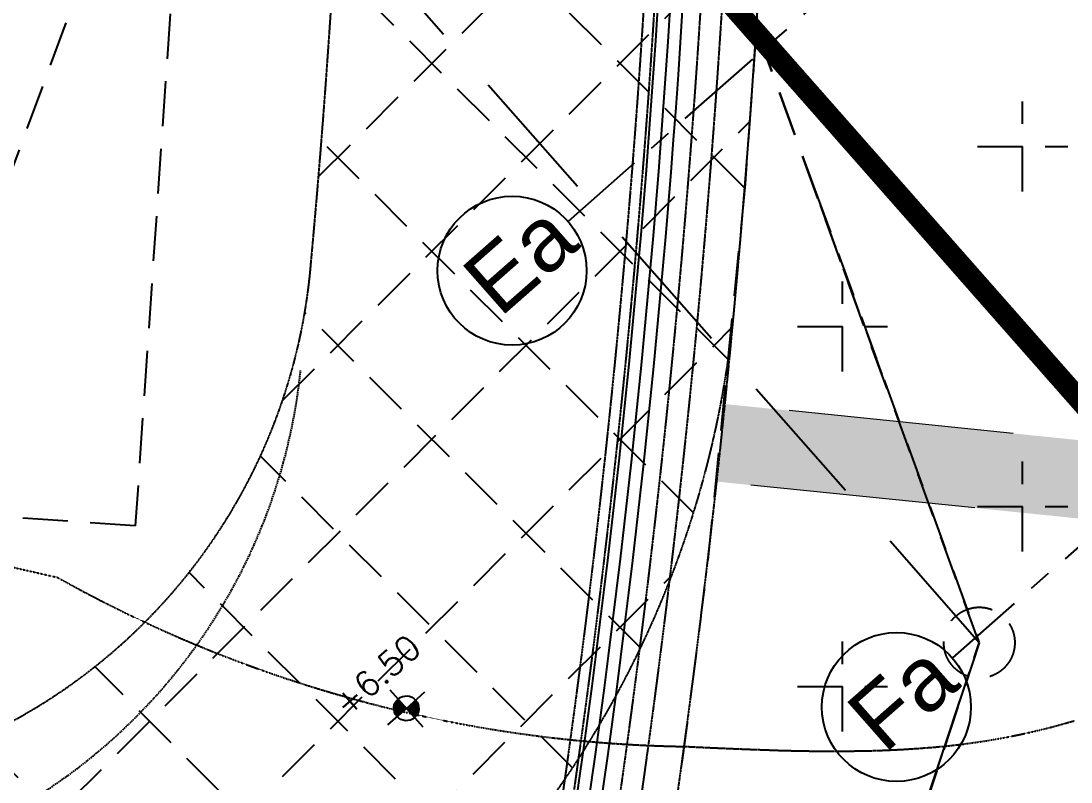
# Model space of a CAD drawing. Header units: millimetres. Extents: x 832728086 to 834530684, y 817551485 to 818349469.
# Drawn here: x 834272377 to 834287177, y 817949774 to 817960509 of the extents above; entities that cross this region are included whole.
import ezdxf

# ---------------------------------------------------------------- set-up
doc = ezdxf.new("R2010")
doc.units = ezdxf.units.MM
doc.header["$LTSCALE"] = 100
for name, pattern in [('Grid Line', [22.225, 12.7, -3.175, 3.175, -3.175]), ('Hidden', [9.525, 6.35, -3.175]), ('Phasing$0$DASHED', [19.05, 12.7, -6.35])]:
    doc.linetypes.add(name, pattern=pattern)
for name, color, linetype in [('+C-160', 160, 'Hidden'), ('000-Tactile-l', 8, 'Continuous'), ('DLN020__', 6, 'Continuous'), ('DLN030_1', 1, 'Continuous'), ('DLN051__', 7, 'Continuous'), ('LEVEL', 7, 'Continuous'), ('Phasing$0$Interface Line', 210, 'Continuous')]:
    doc.layers.add(name, color=color, linetype=linetype)
doc.layers.add('+C-43', color=43, linetype='Continuous', lineweight=9)
doc.layers.add('A-FLOR', color=192, linetype='Continuous', lineweight=9)
doc.styles.add('romans', font='romans.shx')
doc.styles.get("Standard").update_dxf_attribs({"font": 'swiss.ttf'})
doc.styles.add('Swis721tBT', font='swissl.ttf')
doc.dimstyles.new('INTDIM', dxfattribs={"dimtxt": 200, "dimasz": 125, "dimexe": 100, "dimexo": 150, "dimgap": 80, "dimtad": 1, "dimdec": 0, "dimzin": 9, "dimdsep": 46, "dimtxsty": 'Swis721tBT', "dimblk": 'OPEN30', "dimcen": -125, "dimclrd": 256, "dimclre": 256, "dimclrt": 2, "dimaunit": 1, "dimadec": 1, "dimazin": 0, "dimtfac": 0.444444, "dimtdec": 0, "dimtix": 1, "dimtmove": 2, "dimatfit": 3, "dimldrblk": 'OPEN30', "dimfxl": 0, "dimtolj": 1, "dimlwd": -1, "dimlwe": -1, "dimarcsym": 0})

# ---------------------------------------------------------------- blocks, each defined once
blk = doc.blocks.new('_Open30')
at = {"color": 0, "linetype": 'ByBlock', "lineweight": -2}
for p, q in [((-1, 0.268), (0, 0)), ((0, 0), (-1, -0.268)), ((0, 0), (-1, 0))]:
    blk.add_line(p, q, dxfattribs=at)
blk = doc.blocks.new('*D28')
at = {"layer": 'Defpoints', "color": 0}
for p in [(834269377, 817985820), (834268235, 817984815), (834325665, 817921862)]:
    blk.add_point(p, dxfattribs=at)
at = {"layer": 'DLN030_1', "linetype": 'Continuous'}
for p, q in [((834269264, 817985721), (834268160, 817984749)), ((834324391, 817921007), (834268367, 817984665)), ((834325552, 817921763), (834324448, 817920791))]:
    blk.add_line(p, q, dxfattribs=at)
at = {"layer": 'DLN030_1', "xscale": 200, "yscale": 200, "zscale": 200}
for p, rotation in [((834268235, 817984815), 131.3501965874743), ((834324523, 817920857), 311.3501965874743)]:
    blk.add_blockref('_Open30', p, dxfattribs=dict(at, rotation=rotation))
at = {"layer": 'DLN030_1', "color": 2, "insert": (834295471, 817953436), "char_height": 400, "attachment_point": 5, "rotation": 311.3502, "style": 'Swis721tBT'}
blk.add_mtext('\\A1;85200', dxfattribs=at)
blk = doc.blocks.new('*X5')
at = {"color": 0}
for p, q in [((45956, 42700), (46156, 42700)), ((45956, 42694), (46156, 42694)), ((45957, 42688), (46156, 42688)), ((45957, 42681), (46156, 42681)), ((45958, 42675), (46156, 42675)), ((45959, 42669), (46156, 42669)), ((45960, 42662), (46156, 42662)), ((45962, 42656), (46156, 42656)), ((45964, 42650), (46156, 42650)), ((45965, 42644), (46156, 42644)), ((45968, 42638), (46156, 42638)), ((45970, 42631), (46156, 42631)), ((45973, 42625), (46156, 42625)), ((45975, 42619), (46156, 42619)), ((45978, 42612), (46156, 42612)), ((45982, 42606), (46156, 42606)), ((45986, 42600), (46156, 42600)), ((45990, 42594), (46156, 42594)), ((45994, 42588), (46156, 42588)), ((45999, 42581), (46156, 42581)), ((46004, 42575), (46156, 42575)), ((46009, 42569), (46156, 42569)), ((46015, 42562), (46156, 42562)), ((46022, 42556), (46156, 42556)), ((46029, 42550), (46156, 42550)), ((46037, 42544), (46156, 42544)), ((46047, 42538), (46156, 42538)), ((46057, 42531), (46156, 42531)), ((46069, 42525), (46156, 42525)), ((46083, 42519), (46156, 42519)), ((46102, 42512), (46156, 42512)), ((46133, 42506), (46156, 42506))]:
    blk.add_line(p, q, dxfattribs=at)
blk = doc.blocks.new('*X4')
at = {"color": 0}
for p, q in [((46156, 42900), (46200, 42900)), ((46156, 42894), (46222, 42894)), ((46156, 42888), (46238, 42888)), ((46156, 42881), (46250, 42881)), ((46156, 42875), (46261, 42875)), ((46156, 42869), (46271, 42869)), ((46156, 42862), (46279, 42862)), ((46156, 42856), (46287, 42856)), ((46156, 42850), (46294, 42850)), ((46156, 42844), (46300, 42844)), ((46156, 42838), (46306, 42838)), ((46156, 42831), (46311, 42831)), ((46156, 42825), (46316, 42825)), ((46156, 42819), (46320, 42819)), ((46156, 42812), (46324, 42812)), ((46156, 42806), (46328, 42806)), ((46156, 42800), (46332, 42800)), ((46156, 42794), (46335, 42794)), ((46156, 42788), (46338, 42788)), ((46156, 42781), (46341, 42781)), ((46156, 42775), (46343, 42775)), ((46156, 42769), (46345, 42769)), ((46156, 42762), (46347, 42762)), ((46156, 42756), (46349, 42756)), ((46156, 42750), (46351, 42750)), ((46156, 42744), (46352, 42744)), ((46156, 42738), (46353, 42738)), ((46156, 42731), (46354, 42731)), ((46156, 42725), (46355, 42725)), ((46156, 42719), (46355, 42719)), ((46156, 42712), (46356, 42712)), ((46156, 42706), (46356, 42706))]:
    blk.add_line(p, q, dxfattribs=at)
blk = doc.blocks.new('ELFIN')
at = {"layer": 'LEVEL'}
for p, q in [((0, 0.5), (0, 0)), ((0, 0), (-0.5, 0)), ((0, 0), (0, -0.5)), ((0.5, 0), (0, 0))]:
    blk.add_line(p, q, dxfattribs=at)
for start, end in [(90, 180), (0, 90), (180, 270), (270, 0)]:
    blk.add_arc((0, 0), 0.25, start, end, dxfattribs=at)
at = {"layer": 'LEVEL', "xscale": 0.00125, "yscale": 0.00125, "zscale": 0.00125}
for name in ['*X4', '*X5']:
    blk.add_blockref(name, (-57.695, -53.381), dxfattribs=at)
at = {"layer": 'LEVEL', "style": 'romans'}
blk.add_attdef('ELFIN', (0.254, 0.347), '', height=0.5, dxfattribs=at)
blk = doc.blocks.new('tactile')
at = {"layer": '000-Tactile-l', "ltscale": 5e-05}
for radius in [143.319, 142.969, 143.144]:
    blk.add_arc((834138.726, 817969.754), radius, 350.6976, 2.43487, dxfattribs=at)
blk = doc.blocks.new('A$C062A3D83')
at = {"layer": '+C-160', "ltscale": 3}
for p, q in [((-37449, -53521), (-62547, -25003)), ((-51695, -96422), (-37449, -53521))]:
    blk.add_line(p, q, dxfattribs=at)
at = {"layer": '+C-160'}
for p, q in [((-52838, -51634), (-48531, -39900)), ((-48531, -39900), (-49346, -51872)), ((-46761, -46945), (-40090, -40274)), ((-40755, -47108), (-46339, -41523)), ((-47269, -50105), (-40490, -43325)), ((-40987, -49527), (-46547, -43967)), ((-40592, -44867), (-40750, -47050)), ((-37449, -53521), (-40592, -44867)), ((-40592, -44867), (-39765, -47133)), ((-36838, -47155), (-36838, -45885)), ((-56333, -61820), (-40682, -46169)), ((-41476, -51690), (-46721, -46445)), ((-37473, -46520), (-36203, -46520)), ((-40750, -47050), (-41275, -52357)), ((-39765, -47133), (-39765, -47133)), ((-39765, -47133), (-37449, -53521)), ((-38820, -49739), (-39765, -47133)), ((-39378, -49695), (-39378, -48425)), ((-42223, -53594), (-46956, -48862)), ((-54678, -62816), (-40928, -49067)), ((-40013, -49060), (-39069, -49060)), ((-39066, -49060), (-38743, -49060)), ((-43182, -55287), (-47581, -50888)), ((-36838, -52235), (-36838, -50965)), ((-49346, -51872), (-52838, -51634)), ((-37473, -51600), (-36203, -51600)), ((-44329, -56792), (-48588, -52532)), ((-53341, -64131), (-41783, -52573)), ((-39921, -60966), (-37449, -53521)), ((-37449, -53521), (-39921, -60966)), ((-39378, -54775), (-39378, -53505)), ((-45474, -58299), (-49914, -53859)), ((-40013, -54140), (-38743, -54140)), ((-46280, -60144), (-51557, -54867))]:
    blk.add_line(p, q, dxfattribs=at)
blk.add_circle((-37449, -53521), 500, dxfattribs=at)
at = {"layer": '+C-160', "ltscale": 0.01}
for centre, radius, start, end in [((-184607, -35506), 142869, 348.97112, 358.23497), ((-184607, -35506), 142719, 348.97112, 358.17695), ((-184607, -35506), 138319, 354.71142, 356.61186), ((-184607, -35506), 143519, 350.61739, 356.61187), ((-184607, -35506), 143819, 350.61739, 356.61187), ((-184607, -35506), 143819, 350.61739, 356.61187), ((-184607, -35506), 144319, 350.61739, 356.61186), ((-184607, -35506), 144319, 354.71142, 356.61187), ((-54945, -47507), 8103, 260.2483, 354.7022), ((-54942, -47508), 14100, 317.7437, 354.7114)]:
    blk.add_arc(centre, radius, start, end, dxfattribs=at)
at = {"layer": '+C-160', "ltscale": 0.03}
blk.add_arc((-55073, -48852), 8100, 255.8556, 354.1174, dxfattribs=at)
at = {"layer": '+C-160', "ltscale": 5e-05}
for centre, radius, start, end in [((-27524, 49674), 104810, 256.26254, 257.36912), ((-41300, -36293), 18695, 240.7223, 269.0556), ((-38922, -45141), 9889, 274.2439, 286.527), ((-37819, 20894), 75973, 267.14087, 268.0872), ((-39528, -30387), 24664, 268.0791, 270.9687), ((-39369, -40329), 14721, 271.0038, 274.5901)]:
    blk.add_arc(centre, radius, start, end, dxfattribs=at)
at = {"layer": '+C-160'}
for major_axis, start_param, end_param in [((-144039, 8990), 3.139014, 3.144791), ((-142602, 22198), 3.132275, 3.17899)]:
    blk.add_ellipse((-184607, -35506), major_axis=major_axis, ratio=1, start_param=start_param, end_param=end_param, dxfattribs=at)

msp = doc.modelspace()

# ---------------------------------------------------------------- hatches: boundary and pattern name
at = {"layer": '+C-43', "ltscale": 5}
h = msp.add_hatch(color=256, dxfattribs=at)
h.dxf.hatch_style = 1
h.paths.add_polyline_path([(834282300.354, 817955105.2354), (834282168.3182, 817954012.9963), (834300036.1808, 817952189.9212), (834300841.6908, 817951274.6586), (834301667.4371, 817952001.3772), (834300576.9546, 817953240.4564)])

# ---------------------------------------------------------------- linework, layer by layer
at = {"layer": 'A-FLOR', "color": 4, "linetype": 'Hidden', "ltscale": 5}
for p, q in [((834300576.9546, 817953240.4564, 0.0411), (834282300.354, 817955105.2354)), ((834300036.1808, 817952189.9212, 0.0401), (834282168.3182, 817954012.9963, 0))]:
    msp.add_line(p, q, dxfattribs=at)
at = {"layer": 'DLN020__', "linetype": 'Grid Line'}
for p, q in [((834349425.0358, 818018703.2651), (834280087.1053, 817957680.6925)), ((834353113.9326, 818011026.4231), (834285504.5139, 817951525.0703))]:
    msp.add_line(p, q, dxfattribs=at)
at = {"layer": 'DLN020__', "linetype": 'Continuous'}
for centre in [(834279298.8854, 817956986.9999), (834284716.2933, 817950831.3785)]:
    msp.add_circle(centre, 1050, dxfattribs=at)
at = {"layer": 'Phasing$0$Interface Line', "linetype": 'Phasing$0$DASHED', "const_width": 300}
msp.add_lwpolyline([(834396618.6862, 817844624.6933), (834355094.9347, 817883248.2159), (834330727.6514, 817905913.5649), (834285903.9617, 817932611.5768, -0.0970449564), (834283193.3836, 817935040.7698), (834288404.7088, 817952664.5226), (834289323.8066, 817952861.5085), (834263278.8209, 817982455.5642)], format="xyb", dxfattribs=at)

# ---------------------------------------------------------------- block references
at = {"layer": '+C-160', "ltscale": 5}
msp.add_blockref('A$C062A3D83', (834323333.3128, 818005260.0327), dxfattribs=at)
at = {"layer": '000-Tactile-l', "xscale": 1000, "yscale": 1000, "zscale": 1000}
msp.add_blockref('tactile', (-56.4905, -49.2817, -0.0703), dxfattribs=at)
at = {"layer": 'LEVEL'}
ref = msp.add_blockref('ELFIN', (834277808.2057, 817950812.9889), dxfattribs=dict(at, xscale=-700.0000000000001, yscale=700.0000000000001, zscale=700.0000000000001, rotation=41.35019554188914))
ref.add_attrib('ELFIN', '+6.50', (834276966.3131, 817950670.8487), dxfattribs={"height": 350, "rotation": 41.35019207, "style": 'romans'})

# ---------------------------------------------------------------- texts
at = {"layer": 'DLN051__', "char_height": 900, "attachment_point": 1, "rotation": 41.35019583}
for s, insert in [('Ea', (834278531.2109, 817956988.7304)), ('Fa', (834283948.6189, 817950833.109))]:
    msp.add_mtext_dynamic_manual_height_columns(s, width=1139.353471, gutter_width=1, heights=[0], dxfattribs=dict(at, insert=insert))

# ---------------------------------------------------------------- dimensions: what is measured, and where the dimension line sits
at = {"layer": 'DLN030_1'}
dim = msp.add_linear_dim(base=(834268234.7779, 817984815.415), p1=(834325664.7353, 817921861.8346), p2=(834269376.5388, 817985820.2502), angle=131.35019659, dimstyle='INTDIM', override={"dimtxt": 400, "dimasz": 200, "dimarcsym": 2}, dxfattribs=at)
dim.commit()
dim.dimension.update_dxf_attribs({"geometry": '*D28', "text_midpoint": (834295470.9447, 817953435.6146), "dimtype": 160})

doc.saveas('drawing.dxf')
